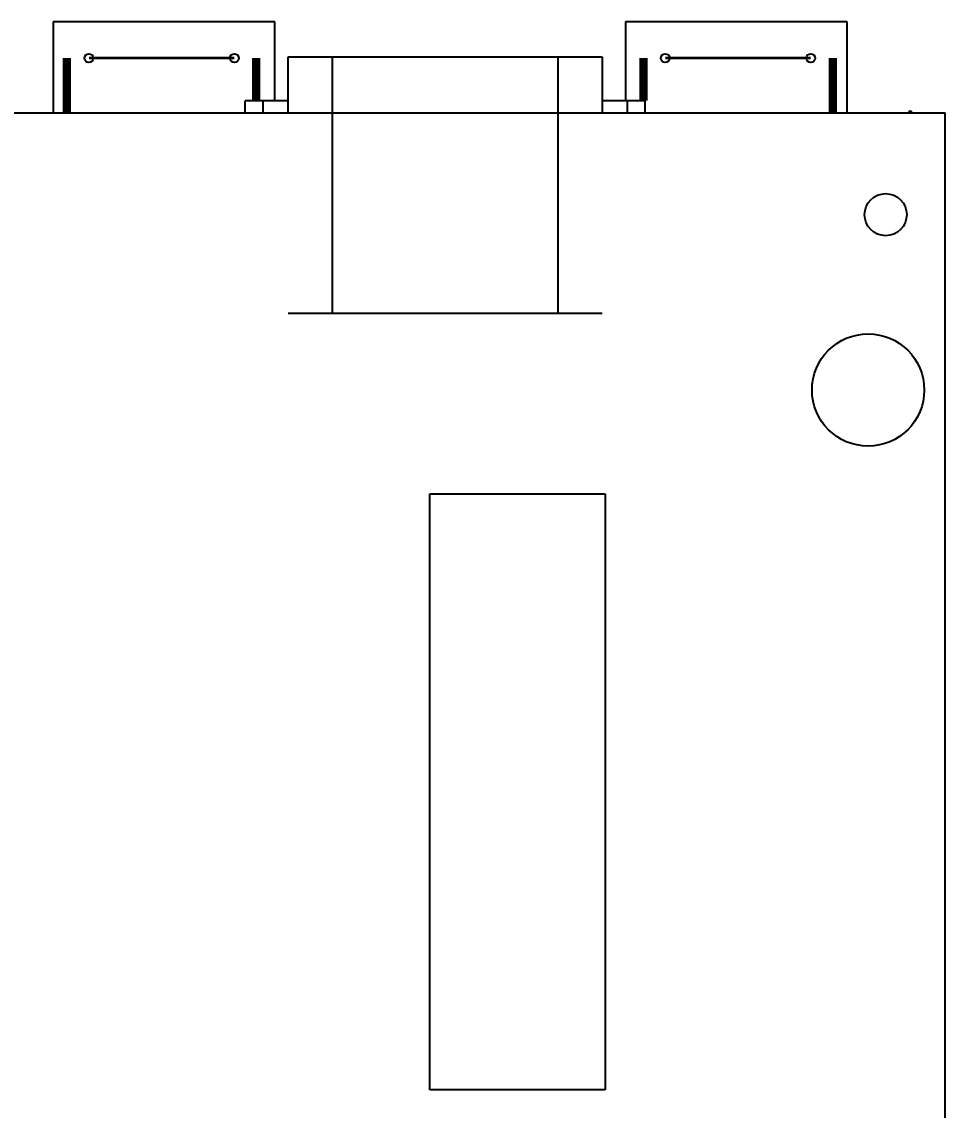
# Model space of a CAD drawing. Header units: millimetres. Extents: x 0 to 297, y 0 to 210.
# Drawn here: x 136.72 to 163.06, y 103.63 to 134.66 of the extents above; entities that cross this region are included whole.
import ezdxf

# ---------------------------------------------------------------- set-up
doc = ezdxf.new("R2010")
doc.units = ezdxf.units.MM
doc.header["$LTSCALE"] = 16.335
doc.header["$PDMODE"] = 3
doc.header["$PDSIZE"] = 0.3125
doc.layers.get('0').update_dxf_attribs({"linetype": 'CONTINUOUS'})
doc.layers.get('Defpoints').update_dxf_attribs({"linetype": 'CONTINUOUS'})
doc.layers.add('INTFCLR_12', color=7, linetype='CONTINUOUS')
doc.styles.get("Standard").update_dxf_attribs({"font": 'txt', "width": 0.8})
doc.dimstyles.get("Standard").update_dxf_attribs({"dimtxt": 0.15625, "dimasz": 0.1875, "dimexe": 0.125, "dimexo": 0.0625, "dimtad": 0, "dimtih": 1, "dimtoh": 1, "dimdsep": 46, "dimtxsty": 'STANDARD', "dimblk": '_FILLED', "dimblk1": '_FILLED', "dimblk2": '_FILLED', "dimcen": 0.09, "dimazin": 2, "dimtp": 0.01, "dimtm": 0.01, "dimtfac": 1, "dimtofl": 0, "dimtmove": 0, "dimatfit": 3, "dimldrblk": '_FILLED', "dimfxl": 1, "dimtolj": 1, "dimarcsym": 0})

# ---------------------------------------------------------------- blocks, each defined once
blk = doc.blocks.new('_FILLED')
at = {"color": 0, "linetype": 'ByBlock'}
blk.add_solid([(0, 0), (-1, 0.167), (-1, -0.167)], dxfattribs=at)
blk = doc.blocks.new('*D1')
at = {"color": 3, "lineweight": -2}
for p, q in [((109.954, 119.151), (109.954, 78.724)), ((163.064, 93.281), (163.064, 78.724)), ((112.954, 78.849), (131.884, 78.849)), ((160.064, 78.849), (141.134, 78.849))]:
    blk.add_line(p, q, dxfattribs=at)
at = {"layer": 'Defpoints', "color": 0}
for p in [(109.954, 119.213), (163.064, 93.343), (163.064, 78.849)]:
    blk.add_point(p, dxfattribs=at)
at = {"color": 3, "lineweight": -2, "xscale": 3, "yscale": 3, "zscale": 3, "rotation": 180}
blk.add_blockref('_FILLED', (109.954, 78.849), dxfattribs=at)
at = {"color": 3, "lineweight": -2, "xscale": 3, "yscale": 3, "zscale": 3}
blk.add_blockref('_FILLED', (163.064, 78.849), dxfattribs=at)
at = {"color": 3, "insert": (136.509, 78.849), "char_height": 3, "attachment_point": 5}
blk.add_mtext('\\A1;53.11', dxfattribs=at)

msp = doc.modelspace()

# ---------------------------------------------------------------- linework, layer by layer
at = {"color": 7, "linetype": 'Continuous'}
for p, q in [((137.62, 134.663), (137.62, 132.063)), ((143.942, 134.663), (137.62, 134.663)), ((143.942, 132.413), (143.942, 134.663)), ((153.942, 134.663), (153.942, 132.413)), ((160.264, 134.663), (153.942, 134.663)), ((160.264, 132.063), (160.264, 134.663)), ((144.324, 132.063), (144.324, 133.663)), ((144.324, 133.663), (153.274, 133.663)), ((145.574, 133.663), (145.574, 126.358)), ((152.024, 126.358), (152.024, 133.663)), ((153.274, 133.663), (153.274, 132.063)), ((143.099, 132.063), (143.099, 132.413)), ((144.324, 132.413), (143.099, 132.413)), ((143.599, 132.413), (143.599, 132.063)), ((154.499, 132.413), (153.274, 132.413)), ((153.999, 132.063), (153.999, 132.413)), ((154.499, 132.413), (154.499, 132.063)), ((111.504, 132.063), (163.064, 132.063)), ((163.064, 93.343), (163.064, 132.063)), ((144.324, 126.358), (153.274, 126.358)), ((148.364, 121.203), (153.364, 121.203)), ((148.364, 104.203), (148.364, 121.203)), ((153.364, 121.203), (153.364, 104.203)), ((153.364, 104.203), (148.364, 104.203))]:
    msp.add_line(p, q, dxfattribs=at)
at = {"color": 7, "linetype": 'Continuous', "const_width": 0.238}
for points in [[(138.013, 133.633), (138.013, 132.063)], [(143.414, 133.633), (143.414, 132.413)], [(154.453, 133.633), (154.453, 132.413)], [(159.854, 133.633), (159.854, 132.063)]]:
    msp.add_lwpolyline(points, dxfattribs=at)
at = {"color": 7, "linetype": 'Continuous'}
for centre, radius in [((138.638, 133.626), 0.127), ((142.789, 133.626), 0.127), ((155.078, 133.626), 0.127), ((159.229, 133.626), 0.127), ((161.364, 129.163), 0.6), ((160.864, 124.163), 1.6)]:
    msp.add_circle(centre, radius, dxfattribs=at)
msp.add_arc((162.064, 132.063), 0.05, 359.9172, 180.0828, dxfattribs=at)
at = {"layer": 'INTFCLR_12', "color": 7, "linetype": 'Continuous', "const_width": 0.0754}
for points in [[(138.638, 133.626), (142.789, 133.626)], [(155.078, 133.626), (159.229, 133.626)]]:
    msp.add_lwpolyline(points, dxfattribs=at)

# ---------------------------------------------------------------- dimensions: what is measured, and where the dimension line sits
dim = msp.add_linear_dim(base=(163.064, 78.849), p1=(109.954, 119.213), p2=(163.064, 93.343), dimstyle='STANDARD', override={"dimtxt": 3, "dimasz": 3, "dimzin": 0, "dimcen": 2.673, "dimclrd": 3, "dimclre": 3, "dimclrt": 3, "dimadec": 0, "dimazin": 0, "dimtp": 0, "dimtm": 0, "dimtzin": 0})
dim.commit()
dim.dimension.update_dxf_attribs({"geometry": '*D1', "text_midpoint": (136.509, 78.849)})

doc.saveas('drawing.dxf')
